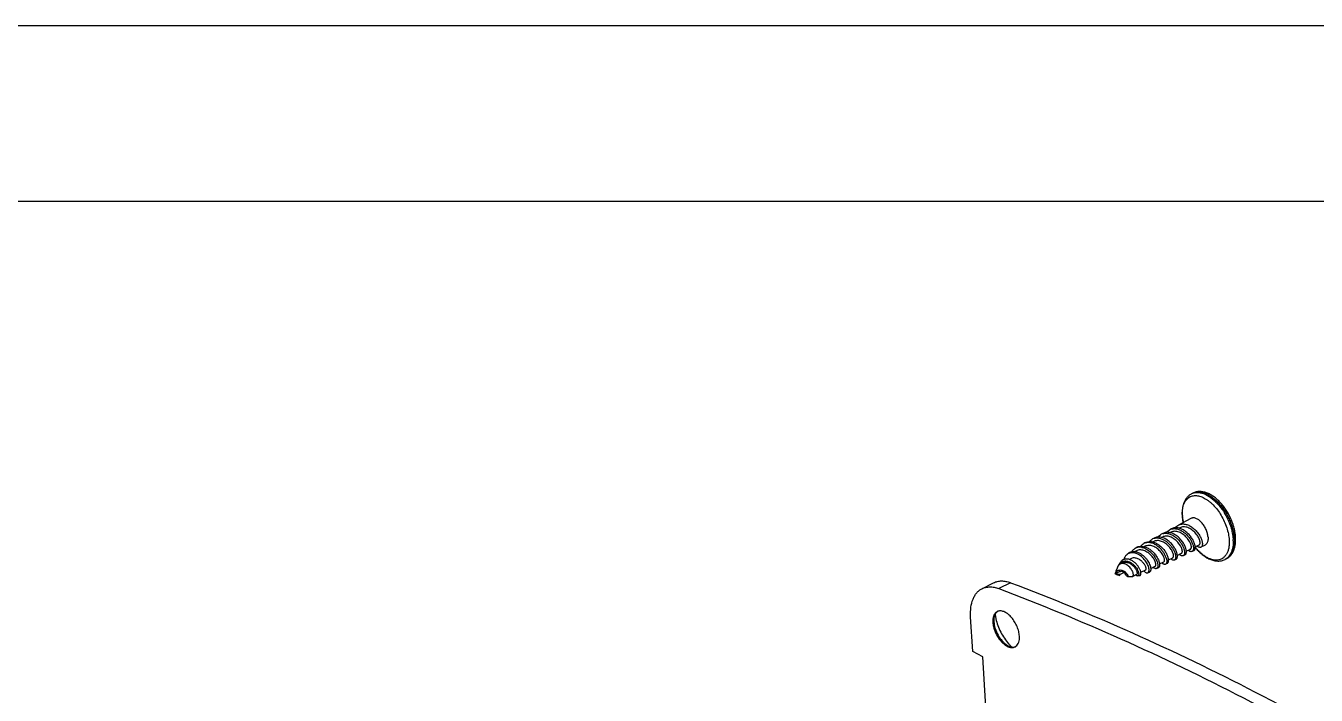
# Model space of a CAD drawing. Header units: millimetres. Extents: x 729 to 1323, y 87 to 507.
# Drawn here: x 1072.9 to 1219.9, y 430.7 to 507 of the extents above; entities that cross this region are included whole.
import ezdxf

# ---------------------------------------------------------------- set-up
doc = ezdxf.new("R2010")
doc.units = ezdxf.units.MM
doc.layers.add('02___PRT_ALL_AXES', color=7, linetype='Continuous')

msp = doc.modelspace()

# ---------------------------------------------------------------- linework, layer by layer
at = {"color": 7, "linetype": 'Continuous'}
for p, q in [((1204.337, 449.779), (1204.254, 449.737)), ((1202.364, 448.724), (1202.277, 448.68)), ((1203.339, 449.272), (1203.235, 449.22)), ((1199.393, 447.162), (1199.211, 447.069)), ((1200.39, 447.668), (1200.295, 447.619)), ((1201.366, 448.217), (1201.264, 448.165)), ((1204.056, 446.632), (1204.545, 446.88)), ((1205.079, 447.098), (1205.563, 447.344)), ((1205.55, 447.372), (1205.468, 447.332)), ((1206.083, 447.608), (1206.561, 447.851)), ((1197.752, 445.752), (1197.551, 445.65)), ((1198.749, 446.259), (1198.568, 446.166)), ((1201.027, 445.147), (1201.531, 445.403)), ((1202.029, 445.657), (1202.528, 445.91)), ((1203.053, 446.123), (1203.547, 446.374)), ((1196.974, 444.525), (1196.993, 444.536)), ((1197.441, 444.763), (1196.993, 444.536)), ((1197.137, 444.462), (1197.123, 444.468)), ((1197.495, 444.356), (1197.492, 444.354)), ((1197.495, 444.356), (1197.522, 444.461)), ((1197.5, 444.45), (1198.03, 444.719)), ((1198.925, 444.226), (1198.97, 444.238)), ((1198.97, 444.238), (1199.454, 444.484)), ((1199.905, 444.713), (1200.452, 444.991)), ((1200.282, 444.811), (1200.265, 444.896)), ((1200.931, 444.769), (1200.878, 444.739)), ((1200.931, 444.769), (1200.9, 444.75)), ((1181.802, 442.839), (1183.132, 443.515)), ((1185.045, 443.522), (1183.715, 442.847)), ((1180.757, 435.686), (1180.52, 439.652)), ((1183.163, 439.373), (1183.161, 439.059)), ((1181.916, 435.088), (1180.757, 435.686)), ((1183.075, 415.71), (1181.916, 435.088))]:
    msp.add_line(p, q, dxfattribs=at)
for points in [[(1323.127, 86.956), (1323.127, 506.956), (729.127, 506.956), (729.127, 86.956)], [(749.127, 106.956), (1303.127, 106.956), (1303.127, 486.956), (749.127, 486.956)]]:
    msp.add_lwpolyline(points, close=True)
for points in [[(1197.511, 444.794), (1197.569, 444.811), (1197.693, 444.823), (1197.82, 444.806), (1197.942, 444.765)], [(1197.942, 444.765), (1198.05, 444.708), (1198.14, 444.644)], [(1198.14, 444.644), (1198.208, 444.582), (1198.251, 444.534), (1198.272, 444.506), (1198.274, 444.502)]]:
    msp.add_lwpolyline(points, dxfattribs=at)
for centre, radius, start, end in [((1206.285, 452.482), 1.32, 110.40789, 116.91479), ((1209.36, 451.472), 4.749, 183.38782, 183.95052), ((1209.087, 451.408), 4.462, 182.76856, 183.3879), ((1201.706, 447.634), 0.99, 105.88618, 118.13293), ((1202.698, 448.157), 0.997, 105.65251, 118.15284), ((1203.685, 448.678), 1.002, 106.04141, 118.15626), ((1205.759, 448.18), 4.66, 1.44256, 3.39153), ((1199.055, 446.168), 0.917, 128.09227, 131.30107), ((1198.883, 446.04), 0.894, 113.83541, 117.78324), ((1199.047, 446.178), 0.905, 127.36147, 128.08538), ((1199.732, 446.604), 0.963, 106.03922, 120.6852), ((1199.683, 447.115), 0.494, 117.24324, 118.13443), ((1200.722, 447.107), 0.99, 105.51776, 118.09519), ((1197.901, 445.085), 0.675, 146.66931, 153.13269), ((1198.379, 445.005), 1.135, 150.72393, 156.61146), ((1208.892, 447.349), 1.322, 296.9292, 303.39361), ((1197.79, 444.26), 0.858, 160.86897, 161.98832), ((1196.733, 443.72), 0.84, 72.31503, 73.35332), ((1197.345, 444.986), 0.564, 248.31041, 248.55392), ((1197.725, 444.202), 0.629, 109.93682, 116.91176), ((1183.861, 439.603), 0.702, 112.15885, 116.90604), ((1183.865, 439.591), 0.714, 107.50264, 112.14799), ((1185.502, 437.885), 1.797, 240.23372, 242.68835), ((1185.363, 436.924), 0.729, 283.08974, 290.0572), ((1185.261, 436.844), 0.705, 296.91072, 300.21616), ((1185.254, 436.855), 0.717, 300.2323, 306.47702)]:
    msp.add_arc(centre, radius, start, end, dxfattribs=at)
for points, start_tangent, end_tangent in [([(1205.687, 453.66), (1205.416, 453.486), (1205.181, 453.262), (1204.985, 452.993), (1204.832, 452.688), (1204.77, 452.523), (1204.719, 452.351), (1204.647, 451.986), (1204.614, 451.598), (1204.62, 451.191)], (-0.8916427, -0.4527397), (0.05908, -0.9982533)), ([(1204.63, 451.193), (1204.627, 451.516), (1204.649, 451.823), (1204.696, 452.111), (1204.769, 452.376), (1204.865, 452.616), (1204.985, 452.829), (1205.126, 453.013), (1205.289, 453.166), (1205.471, 453.286), (1205.67, 453.373), (1205.884, 453.425), (1206.112, 453.442), (1206.352, 453.425), (1206.6, 453.372), (1206.855, 453.285), (1207.114, 453.165), (1207.375, 453.012), (1207.636, 452.828), (1207.893, 452.614), (1208.144, 452.374), (1208.62, 451.821), (1209.046, 451.19), (1209.405, 450.505), (1209.684, 449.791), (1209.872, 449.077), (1209.962, 448.389)], (-0.0482859, 0.9988336), (0.05908, -0.9982533)), ([(1210.693, 448.707), (1210.637, 449.217), (1210.527, 449.74), (1210.368, 450.268), (1210.161, 450.791), (1209.911, 451.301), (1209.623, 451.787), (1209.301, 452.241), (1208.952, 452.654), (1208.58, 453.018), (1208.192, 453.328), (1207.793, 453.578), (1207.387, 453.762), (1206.98, 453.874), (1206.577, 453.909), (1206.187, 453.862), (1206.001, 453.806), (1205.823, 453.728)], (-0.05908, 0.9982533), (-0.8916427, -0.4527397)), ([(1205.823, 453.728), (1205.973, 453.793), (1206.133, 453.84), (1206.3, 453.868), (1206.473, 453.877), (1206.839, 453.838), (1207.221, 453.724), (1207.613, 453.537), (1208.007, 453.282), (1208.396, 452.962), (1208.772, 452.585), (1209.127, 452.157), (1209.456, 451.687), (1209.75, 451.183), (1210.005, 450.657), (1210.216, 450.117), (1210.378, 449.575), (1210.489, 449.04), (1210.546, 448.524)], (0.891657, 0.4527116), (0.05908, -0.9982533)), ([(1205.825, 453.72), (1205.979, 453.767), (1206.14, 453.796), (1206.482, 453.802), (1206.844, 453.736), (1207.219, 453.599), (1207.602, 453.396), (1207.984, 453.128), (1208.359, 452.802), (1208.72, 452.423), (1209.06, 451.997), (1209.373, 451.534), (1209.654, 451.041), (1209.896, 450.527), (1210.097, 450.002), (1210.251, 449.475), (1210.356, 448.957), (1210.411, 448.456)], (0.9371518, 0.348922), (0.05908, -0.9982533)), ([(1206.017, 447.954), (1205.949, 448.139), (1205.86, 448.332), (1205.749, 448.528), (1205.619, 448.722), (1205.308, 449.09), (1204.943, 449.405), (1204.747, 449.533), (1204.545, 449.637), (1204.342, 449.715), (1204.14, 449.765), (1203.942, 449.786), (1203.751, 449.776), (1203.571, 449.735), (1203.403, 449.664)], (-0.3012804, 0.9535356), (-0.8816353, -0.4719314)), ([(1203.848, 449.782), (1204.01, 449.959), (1204.201, 450.091)], (0.5973363, 0.8019908), (0.8816345, 0.4719329)), ([(1204.201, 450.091), (1204.37, 450.163), (1204.552, 450.203), (1204.745, 450.213), (1204.944, 450.192), (1205.353, 450.062), (1205.556, 449.956), (1205.754, 449.827), (1206.123, 449.508), (1206.437, 449.135), (1206.567, 448.938), (1206.679, 448.74), (1206.769, 448.545), (1206.837, 448.357)], (0.8816345, 0.4719329), (0.2984605, -0.954422)), ([(1206.561, 447.851), (1206.594, 447.875), (1206.62, 447.91), (1206.639, 447.956), (1206.651, 448.012), (1206.655, 448.078), (1206.65, 448.152), (1206.637, 448.234), (1206.615, 448.324), (1206.545, 448.519), (1206.44, 448.729), (1206.302, 448.945), (1206.133, 449.158), (1205.938, 449.357), (1205.722, 449.534), (1205.49, 449.682), (1205.25, 449.792), (1205.007, 449.86), (1204.77, 449.882), (1204.544, 449.855), (1204.337, 449.779)], (0.8915629, 0.452897), (-0.8916068, -0.4528104)), ([(1204.623, 451.145), (1204.639, 450.957), (1204.733, 450.381)], (0.0688808, -0.9976249), (0.2111338, -0.9774572)), ([(1204.737, 450.384), (1204.67, 450.77), (1204.632, 451.144)], (-0.2070692, 0.9783263), (-0.05908, 0.9982533)), ([(1200.891, 448.201), (1201.051, 448.376), (1201.239, 448.507)], (0.5952026, 0.8035757), (0.8818042, 0.4716157)), ([(1203.547, 446.374), (1203.578, 446.396), (1203.602, 446.43), (1203.62, 446.474), (1203.63, 446.527), (1203.632, 446.59), (1203.627, 446.661), (1203.613, 446.74), (1203.591, 446.826), (1203.521, 447.013), (1203.418, 447.215), (1203.282, 447.422), (1203.117, 447.626), (1202.927, 447.817), (1202.716, 447.988), (1202.49, 448.129), (1202.256, 448.234), (1202.02, 448.299), (1201.788, 448.318), (1201.569, 448.291), (1201.465, 448.26), (1201.366, 448.217)], (0.8917612, 0.4525064), (-0.8916638, -0.4526982)), ([(1203.99, 446.957), (1203.923, 447.137), (1203.835, 447.324), (1203.726, 447.513), (1203.599, 447.701), (1203.293, 448.058), (1202.936, 448.362), (1202.744, 448.486), (1202.548, 448.587), (1202.349, 448.662), (1202.151, 448.71), (1201.958, 448.729), (1201.771, 448.719), (1201.594, 448.679), (1201.43, 448.609)], (-0.3085355, 0.9512128), (-0.8816357, -0.4719306)), ([(1201.435, 448.586), (1201.6, 448.619), (1201.773, 448.627), (1201.952, 448.609), (1202.134, 448.566), (1202.5, 448.413), (1202.852, 448.178), (1203.171, 447.882), (1203.442, 447.547), (1203.653, 447.198), (1203.733, 447.026), (1203.794, 446.861)], (0.9615108, 0.274767), (0.3092605, -0.9509774)), ([(1201.876, 448.726), (1202.037, 448.903), (1202.228, 449.036)], (0.5932383, 0.8050269), (0.8816348, 0.4719322)), ([(1204.545, 446.88), (1204.575, 446.903), (1204.6, 446.936), (1204.617, 446.98), (1204.627, 447.034), (1204.63, 447.097), (1204.624, 447.168), (1204.611, 447.247), (1204.589, 447.332), (1204.519, 447.52), (1204.415, 447.721), (1204.28, 447.929), (1204.115, 448.133), (1203.924, 448.324), (1203.713, 448.494), (1203.487, 448.635), (1203.253, 448.741), (1203.017, 448.805), (1202.786, 448.825), (1202.566, 448.798), (1202.364, 448.724)], (0.8915408, 0.4529404), (-0.8916069, -0.4528103)), ([(1205.012, 447.459), (1204.944, 447.642), (1204.855, 447.832), (1204.745, 448.024), (1204.617, 448.216), (1204.308, 448.578), (1203.947, 448.888), (1203.753, 449.013), (1203.554, 449.116), (1203.353, 449.193), (1203.153, 449.242), (1202.957, 449.262), (1202.769, 449.251), (1202.59, 449.211), (1202.424, 449.141)], (-0.3048283, 0.9524073), (-0.8816362, -0.4719296)), ([(1202.429, 449.117), (1202.596, 449.149), (1202.771, 449.156), (1202.951, 449.137), (1203.136, 449.094), (1203.506, 448.937), (1203.861, 448.698), (1204.183, 448.398), (1204.456, 448.057), (1204.668, 447.703), (1204.748, 447.528), (1204.81, 447.36)], (0.9626003, 0.2709255), (0.305551, -0.9521757)), ([(1202.863, 449.258), (1203.023, 449.431), (1203.212, 449.562)], (0.5993772, 0.8004668), (0.8816152, 0.4719689)), ([(1205.563, 447.344), (1205.596, 447.368), (1205.623, 447.403), (1205.642, 447.449), (1205.654, 447.506), (1205.657, 447.571), (1205.653, 447.646), (1205.64, 447.728), (1205.618, 447.817), (1205.548, 448.012), (1205.443, 448.223), (1205.304, 448.439), (1205.136, 448.651), (1204.941, 448.85), (1204.724, 449.028), (1204.493, 449.175), (1204.252, 449.286), (1204.01, 449.354), (1203.772, 449.375), (1203.547, 449.348), (1203.339, 449.272)], (0.8915794, 0.4528643), (-0.891667, -0.4526918)), ([(1203.408, 449.642), (1203.576, 449.676), (1203.753, 449.683), (1203.936, 449.665), (1204.123, 449.621), (1204.498, 449.462), (1204.859, 449.22), (1205.186, 448.914), (1205.463, 448.567), (1205.678, 448.206), (1205.759, 448.028), (1205.821, 447.857)], (0.9607716, 0.2773407), (0.3019651, -0.953319)), ([(1209.962, 448.389), (1209.965, 447.951), (1209.922, 447.545), (1209.832, 447.178), (1209.698, 446.856), (1209.523, 446.585), (1209.308, 446.37), (1209.058, 446.214), (1208.777, 446.12), (1208.47, 446.091), (1208.143, 446.125), (1207.801, 446.224), (1207.45, 446.384), (1207.096, 446.604), (1206.746, 446.879), (1206.406, 447.205), (1206.081, 447.575)], (0.05908, -0.9982533), (-0.6276498, 0.7784958)), ([(1206.837, 448.357), (1206.877, 448.21), (1206.901, 448.073), (1206.91, 447.948), (1206.904, 447.837), (1206.885, 447.742), (1206.851, 447.664), (1206.806, 447.605), (1206.748, 447.564)], (0.2984605, -0.954422), (-0.900698, -0.4344458)), ([(1210.418, 448.297), (1210.413, 447.951), (1210.379, 447.624), (1210.317, 447.321), (1210.228, 447.043), (1210.112, 446.794), (1209.971, 446.577), (1209.807, 446.393), (1209.619, 446.245)], (0.0249285, -0.9996892), (-0.8349627, -0.5503065)), ([(1209.626, 446.238), (1209.897, 446.412), (1210.132, 446.637), (1210.328, 446.905), (1210.481, 447.21), (1210.543, 447.375), (1210.594, 447.547), (1210.666, 447.912), (1210.699, 448.3), (1210.693, 448.707)], (0.8916427, 0.4527397), (-0.05908, 0.9982533)), ([(1210.546, 448.524), (1210.552, 448.124), (1210.522, 447.748), (1210.455, 447.401), (1210.353, 447.087), (1210.217, 446.81), (1210.049, 446.575), (1209.851, 446.383), (1209.626, 446.238)], (0.05908, -0.9982533), (-0.891657, -0.4527116)), ([(1198.466, 446.831), (1198.355, 446.762), (1198.253, 446.676)], (-0.884717, -0.4661285), (-0.7165543, -0.6975313)), ([(1198.498, 446.897), (1198.598, 446.963), (1198.705, 447.015), (1198.818, 447.052), (1198.938, 447.075), (1199.189, 447.076), (1199.451, 447.021), (1199.714, 446.912), (1199.971, 446.758), (1200.212, 446.565), (1200.432, 446.343), (1200.623, 446.102), (1200.782, 445.853), (1200.903, 445.607), (1200.985, 445.375), (1201.011, 445.267), (1201.027, 445.166), (1201.034, 445.074), (1201.031, 444.991), (1201.019, 444.919), (1200.998, 444.857), (1200.968, 444.807), (1200.931, 444.769)], (0.7948249, 0.6068389), (-0.792426, -0.6099681)), ([(1200.696, 444.656), (1200.738, 444.682), (1200.774, 444.719), (1200.802, 444.768), (1200.823, 444.827), (1200.835, 444.896), (1200.839, 444.975), (1200.834, 445.062), (1200.82, 445.156), (1200.765, 445.365), (1200.672, 445.591), (1200.544, 445.827), (1200.383, 446.062), (1200.191, 446.286), (1199.975, 446.49), (1199.739, 446.664), (1199.491, 446.801), (1199.237, 446.893), (1198.986, 446.935), (1198.745, 446.924), (1198.522, 446.858)], (0.916517, 0.3999957), (-0.9147181, -0.4040926)), ([(1199.241, 447.432), (1199.137, 447.361), (1199.042, 447.276), (1198.88, 447.068)], (-0.859783, -0.5106596), (-0.5232277, -0.8521929)), ([(1201.531, 445.403), (1201.559, 445.425), (1201.582, 445.456), (1201.597, 445.498), (1201.606, 445.549), (1201.607, 445.609), (1201.601, 445.677), (1201.587, 445.753), (1201.564, 445.835), (1201.495, 446.014), (1201.393, 446.207), (1201.26, 446.406), (1201.099, 446.601), (1200.913, 446.785), (1200.707, 446.947), (1200.487, 447.082), (1200.259, 447.183), (1200.03, 447.244), (1199.804, 447.262), (1199.59, 447.234), (1199.393, 447.162)], (0.8916018, 0.4528203), (-0.8916038, -0.4528164)), ([(1199.457, 447.554), (1199.584, 447.61), (1199.719, 447.649), (1199.861, 447.669), (1200.007, 447.671), (1200.312, 447.621), (1200.621, 447.503)], (0.8818625, 0.4715067), (0.8989234, -0.4381059)), ([(1200.002, 447.546), (1199.853, 447.594), (1199.71, 447.611), (1199.578, 447.597), (1199.457, 447.554)], (-0.925575, 0.3785644), (-0.889071, -0.4577693)), ([(1200.002, 447.546), (1199.726, 447.569), (1199.593, 447.557), (1199.466, 447.529)], (-0.9822241, 0.1877121), (-0.9608014, -0.2772375)), ([(1200.255, 447.981), (1200.067, 447.85), (1199.908, 447.676)], (-0.8817945, -0.4716339), (-0.5944568, -0.8041276)), ([(1200.002, 447.546), (1200.448, 447.391), (1200.666, 447.265), (1200.876, 447.112), (1201.073, 446.936), (1201.253, 446.743), (1201.414, 446.539), (1201.551, 446.328), (1201.664, 446.119), (1201.749, 445.916), (1201.808, 445.725), (1201.838, 445.553), (1201.842, 445.404), (1201.834, 445.339), (1201.819, 445.283), (1201.799, 445.234), (1201.773, 445.193), (1201.742, 445.161), (1201.705, 445.137)], (0.9822241, -0.1877121), (-0.9010194, -0.4337789)), ([(1202.528, 445.91), (1202.557, 445.931), (1202.579, 445.963), (1202.595, 446.004), (1202.603, 446.056), (1202.605, 446.116), (1202.598, 446.184), (1202.584, 446.259), (1202.562, 446.341), (1202.492, 446.52), (1202.39, 446.714), (1202.257, 446.912), (1202.096, 447.108), (1201.91, 447.291), (1201.705, 447.454), (1201.485, 447.589), (1201.257, 447.689), (1201.027, 447.75), (1200.802, 447.768), (1200.588, 447.741), (1200.39, 447.668)], (0.8915361, 0.4529496), (-0.891607, -0.4528101)), ([(1200.451, 448.086), (1200.614, 448.154), (1200.789, 448.194), (1200.973, 448.205), (1201.165, 448.186), (1201.36, 448.139), (1201.557, 448.065), (1201.751, 447.966), (1201.941, 447.845), (1202.294, 447.546), (1202.596, 447.195), (1202.722, 447.01), (1202.83, 446.823), (1202.918, 446.64), (1202.985, 446.463)], (0.8817634, 0.4716919), (0.3122931, -0.9499858)), ([(1202.783, 446.364), (1202.722, 446.526), (1202.644, 446.695), (1202.436, 447.037), (1202.169, 447.366), (1201.854, 447.657), (1201.508, 447.887), (1201.147, 448.039), (1200.967, 448.081), (1200.79, 448.099), (1200.62, 448.093), (1200.457, 448.061)], (-0.3130588, 0.9497337), (-0.9634044, -0.2680522)), ([(1200.621, 447.503), (1201.002, 447.267), (1201.348, 446.955), (1201.638, 446.597), (1201.756, 446.411), (1201.855, 446.226), (1201.933, 446.046), (1201.99, 445.874), (1202.025, 445.716), (1202.039, 445.574), (1202.033, 445.452), (1202.022, 445.399), (1202.006, 445.353), (1201.962, 445.278), (1201.933, 445.251), (1201.9, 445.231)], (0.8989234, -0.4381059), (-0.9010181, -0.4337815)), ([(1203.794, 446.861), (1203.834, 446.721), (1203.858, 446.591), (1203.869, 446.472), (1203.865, 446.366), (1203.847, 446.276), (1203.817, 446.202), (1203.775, 446.145), (1203.721, 446.108)], (0.3092605, -0.9509774), (-0.9009084, -0.4340094)), ([(1203.917, 446.202), (1203.97, 446.24), (1204.013, 446.296), (1204.043, 446.37), (1204.061, 446.461), (1204.065, 446.567), (1204.055, 446.686), (1204.03, 446.817), (1203.99, 446.957)], (0.9006814, 0.4344801), (-0.3085355, 0.9512128)), ([(1204.81, 447.36), (1204.85, 447.218), (1204.874, 447.086), (1204.884, 446.965), (1204.88, 446.858), (1204.862, 446.766), (1204.83, 446.69), (1204.787, 446.633), (1204.732, 446.594)], (0.305551, -0.9521757), (-0.9006847, -0.4344732)), ([(1204.932, 446.691), (1204.987, 446.729), (1205.031, 446.787), (1205.063, 446.863), (1205.081, 446.955), (1205.086, 447.063), (1205.076, 447.184), (1205.051, 447.317), (1205.012, 447.459)], (0.900722, 0.4343959), (-0.3048283, 0.9524073)), ([(1205.738, 447.078), (1205.695, 447.063), (1205.648, 447.057), (1205.597, 447.06), (1205.544, 447.072), (1205.429, 447.123), (1205.307, 447.21)], (-0.9008862, -0.4340553), (-0.766086, 0.6427381)), ([(1205.821, 447.857), (1205.861, 447.713), (1205.885, 447.578), (1205.895, 447.455), (1205.889, 447.346), (1205.87, 447.253), (1205.838, 447.176), (1205.793, 447.117), (1205.738, 447.078)], (0.3019651, -0.953319), (-0.9008862, -0.4340553)), ([(1205.933, 447.172), (1205.989, 447.212), (1206.034, 447.27), (1206.066, 447.347), (1206.086, 447.441), (1206.091, 447.551), (1206.081, 447.674), (1206.057, 447.809), (1206.017, 447.954)], (0.9006959, 0.43445), (-0.3012804, 0.9535356)), ([(1206.082, 447.569), (1206.473, 447.128), (1206.888, 446.747), (1207.321, 446.436), (1207.764, 446.201), (1208.212, 446.05), (1208.657, 445.989), (1208.875, 445.996), (1209.089, 446.028), (1209.294, 446.086), (1209.49, 446.17)], (0.6262643, -0.7796108), (0.8916427, 0.4527397)), ([(1206.748, 447.564), (1206.703, 447.549), (1206.653, 447.542), (1206.6, 447.546), (1206.543, 447.559), (1206.421, 447.616), (1206.291, 447.711)], (-0.900698, -0.4344458), (-0.7559036, 0.654683)), ([(1197.407, 445.544), (1197.389, 445.523), (1197.337, 445.456)], (-0.6947739, -0.7192282), (-0.5498727, -0.8352485)), ([(1197.39, 445.559), (1197.477, 445.69), (1197.581, 445.8)], (0.4902021, 0.8716088), (0.7495101, 0.6619929)), ([(1197.551, 445.65), (1197.475, 445.603), (1197.407, 445.544)], (-0.8915904, -0.4528427), (-0.6947739, -0.7192282)), ([(1198.949, 444.816), (1198.847, 445.003), (1198.712, 445.19), (1198.548, 445.366), (1198.359, 445.518), (1198.154, 445.632), (1198.048, 445.672), (1197.943, 445.698), (1197.839, 445.709), (1197.738, 445.706), (1197.641, 445.686), (1197.551, 445.65)], (-0.4191473, 0.9079182), (-0.8915904, -0.4528427)), ([(1199.801, 445.042), (1199.726, 445.188), (1199.633, 445.338), (1199.398, 445.632), (1199.106, 445.894), (1198.944, 446.004), (1198.775, 446.094), (1198.602, 446.161), (1198.427, 446.202), (1198.255, 446.216), (1198.089, 446.199), (1197.933, 446.152), (1197.79, 446.075), (1197.663, 445.968), (1197.556, 445.833)], (-0.4167258, 0.9090322), (-0.5481888, -0.8363546)), ([(1197.581, 445.8), (1197.696, 445.885), (1197.823, 445.946), (1197.958, 445.984), (1198.1, 445.999), (1198.246, 445.991), (1198.394, 445.962), (1198.542, 445.913), (1198.686, 445.846), (1198.958, 445.668), (1199.197, 445.448), (1199.391, 445.206), (1199.534, 444.964)], (0.7495101, 0.6619929), (0.4415615, -0.897231)), ([(1199.454, 444.484), (1199.474, 444.499), (1199.49, 444.52), (1199.501, 444.548), (1199.508, 444.582), (1199.509, 444.623), (1199.505, 444.669), (1199.495, 444.72), (1199.48, 444.776), (1199.431, 444.9), (1199.358, 445.036), (1199.262, 445.179), (1199.142, 445.322), (1199.001, 445.46), (1198.842, 445.585), (1198.668, 445.692), (1198.484, 445.773), (1198.294, 445.823), (1198.105, 445.838), (1197.922, 445.815), (1197.752, 445.752)], (0.8917887, 0.4524521), (-0.8916675, -0.4526909)), ([(1198.253, 446.676), (1198.158, 446.568), (1198.075, 446.444), (1197.951, 446.155)], (-0.7165543, -0.6975313), (-0.2908814, -0.9567591)), ([(1200.452, 444.991), (1200.472, 445.005), (1200.487, 445.027), (1200.499, 445.055), (1200.505, 445.089), (1200.506, 445.129), (1200.502, 445.175), (1200.492, 445.226), (1200.477, 445.282), (1200.429, 445.406), (1200.356, 445.543), (1200.259, 445.685), (1200.14, 445.829), (1199.999, 445.967), (1199.84, 446.092), (1199.666, 446.198), (1199.482, 446.279), (1199.292, 446.33), (1199.103, 446.345), (1198.92, 446.321), (1198.749, 446.259)], (0.8917536, 0.4525212), (-0.8916156, -0.4527931)), ([(1202.716, 445.624), (1202.673, 445.609), (1202.626, 445.604), (1202.575, 445.609), (1202.52, 445.624), (1202.463, 445.65), (1202.403, 445.684), (1202.279, 445.783)], (-0.9006842, -0.4344744), (-0.7308512, 0.6825368)), ([(1202.783, 446.364), (1202.823, 446.226), (1202.848, 446.098), (1202.859, 445.981), (1202.855, 445.878), (1202.839, 445.789), (1202.809, 445.716), (1202.768, 445.661), (1202.716, 445.624)], (0.3130588, -0.9497337), (-0.9006842, -0.4344744)), ([(1202.916, 445.72), (1202.969, 445.757), (1203.01, 445.813), (1203.04, 445.886), (1203.056, 445.975), (1203.06, 446.079), (1203.049, 446.196), (1203.024, 446.325), (1202.985, 446.463)], (0.9007171, 0.4344061), (-0.3122931, 0.9499858)), ([(1203.721, 446.108), (1203.68, 446.093), (1203.634, 446.088), (1203.585, 446.091), (1203.532, 446.104), (1203.42, 446.156), (1203.301, 446.245)], (-0.9009084, -0.4340094), (-0.7543029, 0.6565265)), ([(1204.732, 446.594), (1204.688, 446.579), (1204.64, 446.573), (1204.587, 446.578), (1204.531, 446.592), (1204.473, 446.616), (1204.412, 446.65), (1204.285, 446.747)], (-0.9006847, -0.4344732), (-0.7437523, 0.6684553)), ([(1196.979, 444.541), (1197.06, 444.707), (1197.118, 444.783), (1197.188, 444.849), (1197.267, 444.902), (1197.354, 444.94), (1197.445, 444.963), (1197.54, 444.971), (1197.73, 444.946), (1197.909, 444.879), (1198.068, 444.782), (1198.2, 444.67)], (0.327746, 0.9447659), (0.7156138, -0.6984961)), ([(1197.123, 444.468), (1197.064, 444.493), (1196.989, 444.52)], (-0.9227538, 0.3853899), (-0.9527695, 0.3036944)), ([(1196.993, 444.536), (1197.036, 444.552), (1197.082, 444.559), (1197.128, 444.556), (1197.172, 444.546), (1197.251, 444.512), (1197.31, 444.47)], (0.8918421, 0.4523469), (0.7599504, -0.6499811)), ([(1197.492, 444.354), (1197.489, 444.355), (1197.485, 444.358), (1197.474, 444.365), (1197.459, 444.376), (1197.44, 444.391), (1197.415, 444.408), (1197.385, 444.428), (1197.351, 444.449), (1197.31, 444.47)], (-0.9693619, 0.2456371), (-0.9000206, 0.4358473)), ([(1197.5, 444.45), (1197.47, 444.443), (1197.451, 444.443), (1197.429, 444.445), (1197.376, 444.456), (1197.31, 444.47)], (-0.8917991, -0.4524317), (-0.9788103, 0.2047691)), ([(1198.399, 444.222), (1198.385, 444.225), (1198.368, 444.231), (1198.35, 444.242), (1198.33, 444.256), (1198.286, 444.297), (1198.24, 444.352), (1198.191, 444.422), (1198.141, 444.505), (1198.047, 444.706)], (-0.9989827, 0.0450957), (-0.3740809, 0.9273961)), ([(1198.2, 444.67), (1198.282, 444.582), (1198.346, 444.497), (1198.393, 444.418), (1198.423, 444.35), (1198.431, 444.32), (1198.437, 444.294), (1198.438, 444.272), (1198.436, 444.254), (1198.431, 444.239), (1198.423, 444.229), (1198.413, 444.223), (1198.399, 444.222)], (0.7156138, -0.6984961), (-0.9989827, 0.0450957)), ([(1198.97, 444.238), (1198.988, 444.25), (1199.004, 444.265), (1199.03, 444.307), (1199.046, 444.364), (1199.05, 444.433), (1199.044, 444.515), (1199.025, 444.607), (1198.993, 444.708), (1198.949, 444.816)], (0.8917566, 0.4525153), (-0.4191473, 0.9079182)), ([(1199.536, 444.301), (1199.484, 444.3), (1199.425, 444.316), (1199.361, 444.349), (1199.293, 444.397)], (-0.9835788, -0.1804791), (-0.7753989, 0.6314717)), ([(1199.534, 444.964), (1199.591, 444.832), (1199.631, 444.71), (1199.654, 444.6), (1199.659, 444.504), (1199.649, 444.424), (1199.639, 444.391), (1199.624, 444.363), (1199.607, 444.34), (1199.586, 444.322), (1199.563, 444.309), (1199.536, 444.301)], (0.4415615, -0.897231), (-0.9835788, -0.1804791)), ([(1199.795, 444.355), (1199.822, 444.365), (1199.845, 444.379), (1199.866, 444.399), (1199.883, 444.423), (1199.898, 444.453), (1199.909, 444.487), (1199.919, 444.569), (1199.915, 444.668), (1199.894, 444.781), (1199.856, 444.907), (1199.801, 445.042)], (0.9732571, 0.2297184), (-0.4167258, 0.9090322)), ([(1200.225, 444.869), (1200.239, 444.854), (1200.282, 444.811)], (0.6778526, -0.7351978), (0.7245546, -0.6892174)), ([(1200.358, 444.747), (1200.339, 444.762), (1200.282, 444.811)], (-0.7982564, 0.6023178), (-0.733739, 0.6794314)), ([(1200.358, 444.747), (1200.454, 444.686), (1200.544, 444.65), (1200.625, 444.64), (1200.662, 444.645), (1200.696, 444.656)], (0.7982564, -0.6023178), (0.916517, 0.3999957)), ([(1201.705, 445.137), (1201.665, 445.123), (1201.62, 445.119), (1201.572, 445.123), (1201.52, 445.136), (1201.41, 445.191), (1201.292, 445.282)], (-0.9010194, -0.4337789), (-0.7399415, 0.6726712)), ([(1180.52, 439.652), (1180.554, 440.734), (1180.788, 441.657), (1180.978, 442.042), (1181.212, 442.371), (1181.488, 442.638), (1181.803, 442.84)], (-0.0597097, 0.9982158), (0.8917187, 0.4525901)), ([(1181.803, 442.84), (1182.227, 442.993), (1182.693, 443.046), (1183.193, 442.997), (1183.715, 442.847)], (0.8917187, 0.4525901), (0.9359893, -0.3520283)), ([(1183.133, 443.515), (1183.557, 443.669), (1184.023, 443.721), (1184.522, 443.672), (1185.045, 443.522)], (0.8917187, 0.4525901), (0.9359893, -0.3520283)), ([(1183.715, 442.847), (1197.604, 437.131), (1211.597, 430.395), (1225.649, 422.66), (1239.718, 413.948)], (0.9359893, -0.3520283), (0.8370849, -0.5470731)), ([(1185.045, 443.522), (1198.934, 437.807), (1212.927, 431.071), (1226.979, 423.335), (1241.048, 414.624)], (0.9359893, -0.3520283), (0.8370849, -0.5470731)), ([(1183.088, 439.562), (1183.079, 439.521), (1183.059, 439.391)], (-0.2176955, -0.9760167), (-0.1170804, -0.9931224)), ([(1183.543, 440.229), (1183.388, 440.122), (1183.258, 439.973), (1183.157, 439.785), (1183.088, 439.562)], (-0.8917315, -0.4525648), (-0.2176955, -0.9760167)), ([(1183.522, 440.198), (1183.384, 440.05), (1183.276, 439.86), (1183.202, 439.632), (1183.163, 439.372)], (-0.7706757, -0.6372276), (-0.0783457, -0.9969263)), ([(1183.3, 439.944), (1183.318, 439.812), (1183.395, 439.409)], (0.1247749, -0.9921851), (0.2236601, -0.9746672)), ([(1183.395, 439.409), (1183.622, 438.648), (1183.95, 437.898), (1184.365, 437.193), (1184.846, 436.563)], (0.2236601, -0.9746672), (0.6579219, -0.7530862)), ([(1186.073, 437.442), (1185.989, 437.981), (1185.803, 438.537), (1185.529, 439.07), (1185.187, 439.544), (1184.8, 439.923), (1184.396, 440.182), (1184.196, 440.259), (1184.003, 440.301), (1183.82, 440.305), (1183.651, 440.273)], (-0.0597097, 0.9982158), (-0.9536547, -0.3009033)), ([(1183.059, 439.391), (1183.05, 439.298), (1183.05, 439.003)], (-0.1170804, -0.9931224), (0.0597097, -0.9982158)), ([(1183.05, 439.003), (1183.099, 438.622), (1183.202, 438.226), (1183.549, 437.449), (1184.042, 436.784), (1184.321, 436.523), (1184.61, 436.325)], (0.0597097, -0.9982158), (0.8682041, -0.4962073)), ([(1183.161, 439.059), (1183.208, 438.687), (1183.306, 438.302), (1183.639, 437.541), (1184.114, 436.882), (1184.384, 436.62), (1184.665, 436.414)], (0.0597099, -0.9982158), (0.8511369, -0.5249438)), ([(1184.846, 436.563), (1184.931, 436.469), (1185.19, 436.204)], (0.6579219, -0.7530862), (0.7243455, -0.6894372)), ([(1185.681, 436.278), (1185.865, 436.472), (1185.995, 436.738), (1186.065, 437.067), (1186.073, 437.442)], (0.804232, 0.5943155), (-0.0597097, 0.9982158)), ([(1184.665, 436.414), (1184.893, 436.295), (1185.117, 436.22), (1185.33, 436.193), (1185.528, 436.213)], (0.8511369, -0.5249438), (0.9739403, 0.2268046)), ([(1184.677, 436.288), (1184.924, 436.186), (1185.161, 436.14), (1185.381, 436.15), (1185.58, 436.216)], (0.8886614, -0.4585639), (0.8917315, 0.4525648))]:
    msp.add_spline(points, degree=3, dxfattribs=dict(at, start_tangent=start_tangent, end_tangent=end_tangent))
at = {"layer": '02___PRT_ALL_AXES', "color": 7, "linetype": 'Continuous'}
for p, q in [((1205.823, 453.728), (1205.687, 453.66)), ((1205.603, 450.841), (1204.201, 450.091)), ((1201.43, 448.609), (1201.239, 448.507)), ((1202.424, 449.141), (1202.228, 449.036)), ((1203.403, 449.664), (1203.212, 449.562)), ((1198.45, 446.858), (1198.253, 446.676)), ((1199.45, 447.55), (1199.241, 447.432)), ((1199.457, 447.554), (1199.45, 447.55)), ((1200.451, 448.086), (1200.255, 447.981)), ((1205.933, 447.172), (1205.737, 447.078)), ((1207.165, 447.765), (1206.748, 447.564)), ((1202.916, 445.72), (1202.716, 445.624)), ((1203.917, 446.202), (1203.721, 446.108)), ((1204.932, 446.691), (1204.732, 446.594)), ((1209.626, 446.238), (1209.49, 446.17)), ((1199.536, 444.301), (1199.795, 444.355)), ((1200.696, 444.656), (1200.878, 444.739)), ((1200.9, 444.75), (1200.878, 444.739)), ((1201.9, 445.231), (1201.705, 445.137))]:
    msp.add_line(p, q, dxfattribs=at)
for centre, radius, start, end in [((1201.503, 443.245), 4.719, 146.74174, 150.62976), ((1200.263, 443.725), 3.385, 166.07159, 166.33203), ((1198.446, 448.129), 3.894, 250.3778, 255.80557), ((1198.621, 449.127), 4.91, 267.40829, 273.54214)]:
    msp.add_arc(centre, radius, start, end, dxfattribs=at)
for points, start_tangent, end_tangent in [([(1207.553, 448.709), (1207.53, 448.922), (1207.484, 449.143), (1207.416, 449.366), (1207.329, 449.589), (1207.101, 450.014), (1206.965, 450.208), (1206.818, 450.384), (1206.663, 450.538), (1206.502, 450.669), (1206.339, 450.773), (1206.177, 450.848), (1206.02, 450.893), (1205.87, 450.907), (1205.73, 450.889), (1205.603, 450.841)], (-0.05908, 0.9982533), (-0.8817799, -0.4716611)), ([(1207.553, 448.709), (1207.556, 448.542), (1207.543, 448.386), (1207.514, 448.242), (1207.471, 448.112), (1207.414, 447.998), (1207.343, 447.901), (1207.26, 447.823), (1207.165, 447.765)], (0.05908, -0.9982533), (-0.9010387, -0.4337387)), ([(1197.299, 445.39), (1197.108, 444.957), (1196.978, 444.54)], (-0.4530836, -0.891468), (-0.2407052, -0.9705983))]:
    msp.add_spline(points, degree=3, dxfattribs=dict(at, start_tangent=start_tangent, end_tangent=end_tangent))

doc.saveas('drawing.dxf')
